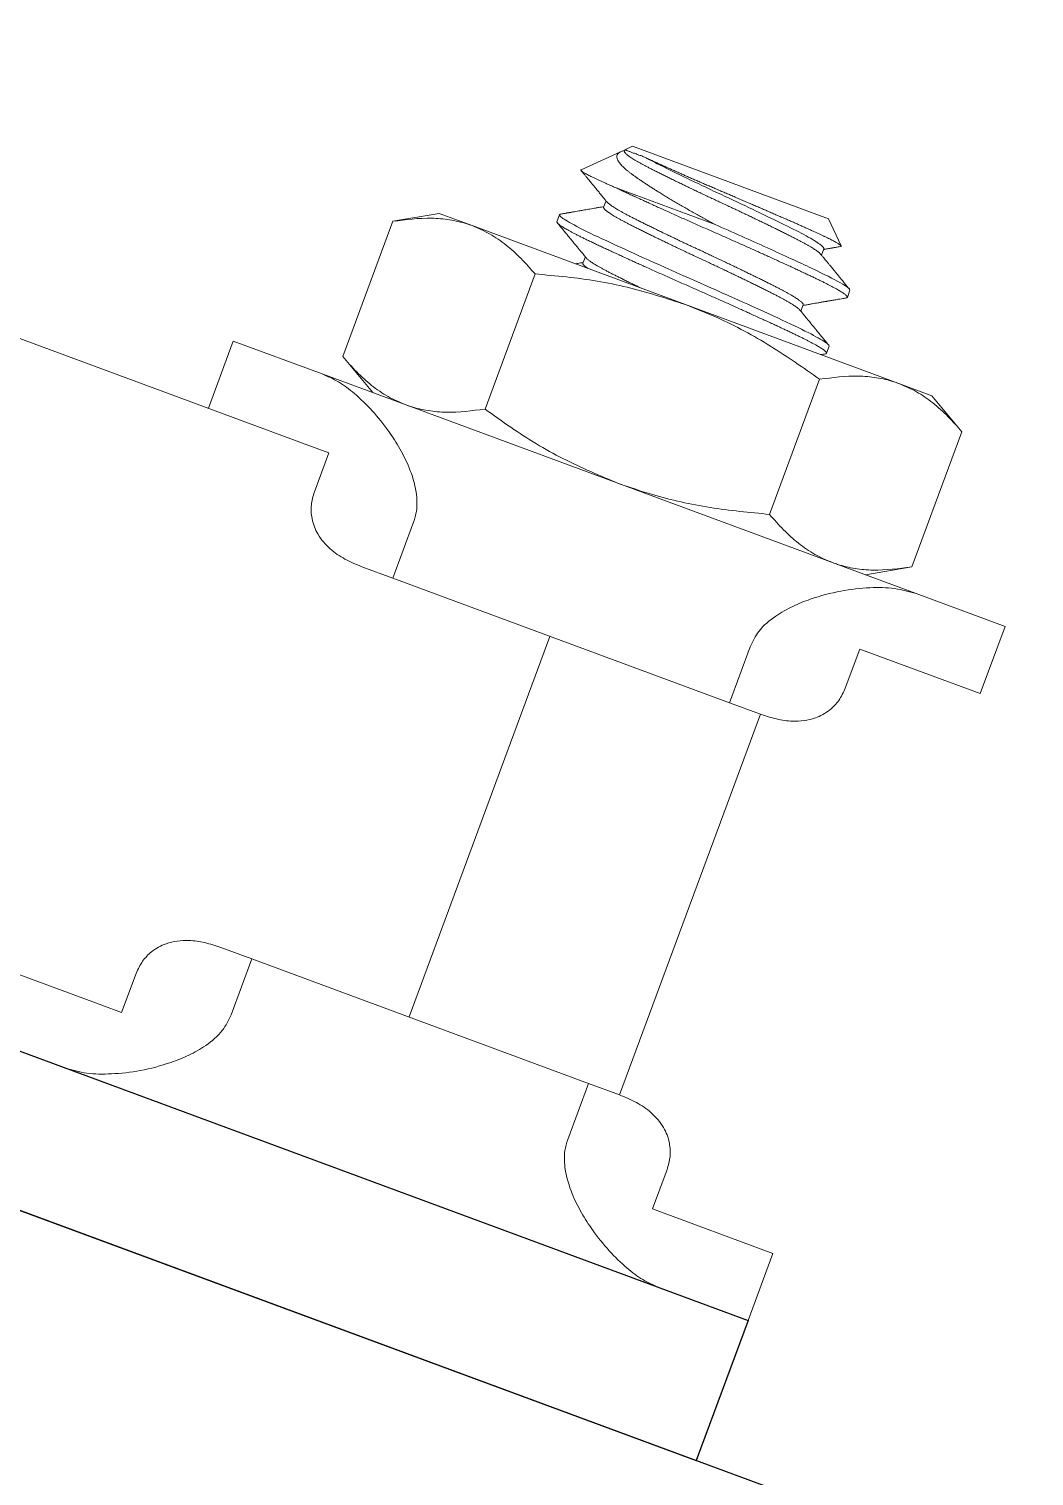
# Model space of a CAD drawing. Header units: inches. Extents: x -1 to 66.5, y -11.9 to 25.2.
# Drawn here: x 50.594 to 51.435, y -8.552 to -7.34 of the extents above; entities that cross this region are included whole.
import ezdxf

# ---------------------------------------------------------------- set-up
doc = ezdxf.new("R2010")
doc.units = ezdxf.units.IN
doc.header["$MEASUREMENT"] = 0
doc.linetypes.add('SLD-Solid', pattern=[0])
doc.layers.add('Clamp', color=30, linetype='Continuous')
doc.layers.add('Fastener', color=134, linetype='Continuous')

msp = doc.modelspace()

# ---------------------------------------------------------------- linework, layer by layer
at = {"layer": 'Clamp', "linetype": 'Continuous', "lineweight": 0}
for p, q in [((49.8856, -7.3396), (50.8284, -7.6884)), ((50.8986, -7.5007), (50.8567, -7.6139)), ((50.8986, -7.5007), (50.9373, -7.4941)), ((50.9649, -7.5043), (50.9373, -7.4941)), ((51.1436, -7.5705), (50.9649, -7.5043)), ((51.0177, -7.5448), (50.9758, -7.658)), ((51.3223, -7.6366), (51.1436, -7.5705)), ((50.7442, -7.6573), (50.765, -7.601)), ((50.765, -7.601), (50.8395, -7.6285)), ((50.8818, -7.6442), (50.8567, -7.6139)), ((50.8395, -7.6285), (51.3367, -7.8125)), ((51.2559, -7.633), (51.214, -7.7462)), ((51.3499, -7.6468), (51.3223, -7.6366)), ((51.3499, -7.6468), (51.3751, -7.677)), ((51.3751, -7.677), (51.3332, -7.7902)), ((50.8284, -7.6884), (50.845, -7.6946)), ((50.845, -7.6946), (50.8329, -7.7274)), ((50.8986, -7.7997), (50.916, -7.7528)), ((50.8727, -7.7901), (50.8986, -7.7997)), ((51.3332, -7.7902), (51.2944, -7.7969)), ((50.8986, -7.7997), (51.1804, -7.904)), ((50.655, -8.1574), (49.7121, -7.8085)), ((51.3367, -7.8125), (51.4112, -7.8401)), ((51.4112, -7.8401), (51.3904, -7.8963)), ((50.9122, -8.1672), (51.0301, -7.8484)), ((51.1978, -7.8571), (51.1804, -7.904)), ((51.2774, -7.8919), (51.2896, -7.859)), ((51.2896, -7.859), (51.3904, -7.8963)), ((51.0885, -8.2325), (51.2065, -7.9136)), ((51.1804, -7.904), (51.2064, -7.9136)), ((50.7806, -8.1186), (50.7547, -8.109)), ((50.7633, -8.1655), (50.7806, -8.1186)), ((51.0624, -8.2228), (50.7806, -8.1186)), ((50.6836, -8.1307), (50.6715, -8.1635)), ((50.6715, -8.1635), (50.655, -8.1574)), ((50.6243, -8.21), (50.5499, -8.1825)), ((51.1216, -8.394), (50.6243, -8.21)), ((51.0624, -8.2228), (51.0451, -8.2697)), ((51.0884, -8.2324), (51.0624, -8.2228)), ((51.1161, -8.328), (51.1282, -8.2951)), ((51.2169, -8.3653), (51.1161, -8.328)), ((50.6509, -8.3531), (50.6233, -8.3429)), ((50.8296, -8.4192), (50.6509, -8.3531)), ((51.2169, -8.3653), (51.196, -8.4215)), ((51.196, -8.4215), (51.1216, -8.394)), ((50.8296, -8.4192), (51.0083, -8.4853)), ((51.0359, -8.4956), (51.0083, -8.4853))]:
    msp.add_line(p, q, dxfattribs=at)
at = {"layer": 'Clamp'}
for p, q in [((49.704, -7.8695), (51.196, -8.4215)), ((52.2856, -8.9579), (49.5893, -7.9603)), ((49.6606, -7.9867), (51.1527, -8.5388)), ((51.196, -8.4215), (51.1527, -8.5388))]:
    msp.add_line(p, q, dxfattribs=at)
at = {"layer": 'Clamp', "linetype": 'Continuous', "lineweight": 0}
for points, knots in [([(50.9649, -7.5043), (50.9635, -7.5038), (50.9574, -7.5017), (50.9462, -7.4992), (50.9258, -7.4972), (50.9095, -7.4993), (50.8986, -7.5007)], [0, 0, 0, 0, 0.070048, 0.300464, 0.530916, 1, 1, 1, 1]), ([(51.0177, -7.5448), (51.0138, -7.5404), (51.0062, -7.5316), (50.9935, -7.5203), (50.9799, -7.5108), (50.9699, -7.5065), (50.9649, -7.5043)], [0, 0, 0, 0, 0.247711, 0.495365, 0.747705, 1, 1, 1, 1]), ([(51.1436, -7.5705), (51.1275, -7.5652), (51.095, -7.5546), (51.0524, -7.5478), (51.0264, -7.5456), (51.0177, -7.5448)], [0, 0, 0, 0, 0.394523, 0.795077, 1, 1, 1, 1]), ([(51.2559, -7.633), (51.2424, -7.6235), (51.2152, -7.6043), (51.1773, -7.5838), (51.1527, -7.5741), (51.1436, -7.5705)], [0, 0, 0, 0, 0.384596, 0.772923, 1, 1, 1, 1]), ([(50.8567, -7.6139), (50.8605, -7.6184), (50.8682, -7.6272), (50.8808, -7.6385), (50.8944, -7.648), (50.9044, -7.6523), (50.9094, -7.6544)], [0, 0, 0, 0, 0.2477112, 0.4953655, 0.7477053, 1, 1, 1, 1]), ([(50.8395, -7.6285), (50.844, -7.6306), (50.8531, -7.6346), (50.8672, -7.6452), (50.8815, -7.659), (50.8942, -7.6749), (50.9047, -7.691), (50.913, -7.7077), (50.9185, -7.7253), (50.9193, -7.7414), (50.9169, -7.7497), (50.916, -7.7528)], [0, 0, 0, 0, 0.123246, 0.246594, 0.389151, 0.531727, 0.636222, 0.740584, 0.860336, 0.947571, 1, 1, 1, 1]), ([(51.3223, -7.6366), (51.3209, -7.6361), (51.3148, -7.6339), (51.3036, -7.6314), (51.2832, -7.6295), (51.2669, -7.6316), (51.2559, -7.633)], [0, 0, 0, 0, 0.0700479, 0.3004641, 0.5309163, 1, 1, 1, 1]), ([(51.3751, -7.677), (51.3712, -7.6726), (51.3635, -7.6638), (51.3509, -7.6525), (51.3373, -7.643), (51.3273, -7.6387), (51.3223, -7.6366)], [0, 0, 0, 0, 0.247711, 0.495365, 0.747705, 1, 1, 1, 1]), ([(50.9094, -7.6544), (50.9108, -7.6549), (50.9169, -7.6571), (50.9281, -7.6596), (50.9486, -7.6615), (50.9649, -7.6594), (50.9758, -7.658)], [0, 0, 0, 0, 0.070048, 0.300464, 0.530916, 1, 1, 1, 1]), ([(50.9758, -7.658), (50.9829, -7.6631), (51.0039, -7.6782), (51.0406, -7.7007), (51.0722, -7.7139), (51.0881, -7.7205)], [0, 0, 0, 0, 0.204924, 0.599807, 1, 1, 1, 1]), ([(51.0881, -7.7205), (51.0973, -7.7237), (51.1222, -7.7322), (51.1643, -7.7414), (51.1974, -7.7446), (51.214, -7.7462)], [0, 0, 0, 0, 0.227076, 0.611316, 1, 1, 1, 1]), ([(50.8727, -7.7901), (50.8679, -7.7881), (50.8582, -7.7841), (50.8455, -7.7753), (50.8357, -7.7641), (50.8306, -7.7512), (50.8297, -7.7386), (50.8318, -7.731), (50.8329, -7.7274)], [0, 0, 0, 0, 0.192183, 0.383938, 0.589627, 0.75572, 0.881839, 1, 1, 1, 1]), ([(51.214, -7.7462), (51.2179, -7.7506), (51.2256, -7.7594), (51.2382, -7.7707), (51.2518, -7.7802), (51.2618, -7.7845), (51.2668, -7.7866)], [0, 0, 0, 0, 0.247711, 0.495365, 0.747705, 1, 1, 1, 1]), ([(51.2668, -7.7866), (51.2682, -7.7871), (51.2743, -7.7893), (51.2855, -7.7918), (51.3059, -7.7938), (51.3222, -7.7916), (51.3332, -7.7902)], [0, 0, 0, 0, 0.070048, 0.300464, 0.530916, 1, 1, 1, 1]), ([(51.1978, -7.8571), (51.2, -7.8526), (51.2051, -7.8422), (51.2185, -7.8313), (51.2333, -7.8229), (51.2518, -7.8156), (51.2739, -7.8099), (51.2977, -7.8072), (51.3192, -7.8076), (51.3309, -7.8109), (51.3367, -7.8125)], [0, 0, 0, 0, 0.080226, 0.185456, 0.279715, 0.374206, 0.537738, 0.701359, 0.85078, 1, 1, 1, 1]), ([(51.2774, -7.8919), (51.2758, -7.8954), (51.2725, -7.9024), (51.2637, -7.9113), (51.2536, -7.9168), (51.2429, -7.9192), (51.232, -7.9197), (51.2197, -7.918), (51.2108, -7.915), (51.2064, -7.9136)], [0, 0, 0, 0, 0.121008, 0.241504, 0.408122, 0.530914, 0.653941, 0.82684, 1, 1, 1, 1]), ([(50.6836, -8.1307), (50.6853, -8.1271), (50.6886, -8.1201), (50.6974, -8.1112), (50.7075, -8.1057), (50.7181, -8.1033), (50.729, -8.1029), (50.7413, -8.1045), (50.7502, -8.1075), (50.7547, -8.109)], [0, 0, 0, 0, 0.121008, 0.241504, 0.408122, 0.530914, 0.653941, 0.82684, 1, 1, 1, 1]), ([(50.7633, -8.1655), (50.7611, -8.1699), (50.7559, -8.1803), (50.7426, -8.1912), (50.7278, -8.1996), (50.7092, -8.2069), (50.6872, -8.2127), (50.6634, -8.2153), (50.6419, -8.215), (50.6302, -8.2117), (50.6243, -8.21)], [0, 0, 0, 0, 0.080226, 0.185456, 0.279715, 0.374206, 0.537738, 0.701359, 0.85078, 1, 1, 1, 1]), ([(51.0884, -8.2324), (51.0932, -8.2344), (51.1028, -8.2384), (51.1156, -8.2472), (51.1254, -8.2584), (51.1305, -8.2714), (51.1314, -8.2839), (51.1292, -8.2915), (51.1282, -8.2951)], [0, 0, 0, 0, 0.192183, 0.383938, 0.589627, 0.75572, 0.881839, 1, 1, 1, 1]), ([(51.1216, -8.394), (51.117, -8.3919), (51.1079, -8.3879), (51.0939, -8.3773), (51.0796, -8.3635), (51.0668, -8.3476), (51.0564, -8.3315), (51.048, -8.3148), (51.0426, -8.2972), (51.0417, -8.2811), (51.0442, -8.2728), (51.0451, -8.2697)], [0, 0, 0, 0, 0.1232457, 0.2465943, 0.3891513, 0.5317266, 0.6362221, 0.7405836, 0.8603362, 0.9475708, 1, 1, 1, 1])]:
    msp.add_open_spline(points, degree=3, knots=knots, dxfattribs=at)
at = {"layer": 'Fastener', "linetype": 'SLD-Solid', "lineweight": 15}
for p, q in [((51.0563, -7.4577), (51.0892, -7.4426)), ((51.0925, -7.442), (51.0929, -7.4408)), ((51.0929, -7.4408), (51.0994, -7.4379)), ((51.2635, -7.4986), (51.0994, -7.4379)), ((51.0855, -7.4727), (51.1684, -7.5034)), ((51.0751, -7.4889), (51.0771, -7.4835)), ((51.036, -7.5011), (51.0382, -7.4952)), ((51.2635, -7.4986), (51.274, -7.5213)), ((51.2595, -7.5238), (51.2576, -7.5291)), ((51.0578, -7.5358), (51.0598, -7.5304)), ((51.2813, -7.5585), (51.2792, -7.5644)), ((51.2422, -7.5707), (51.2402, -7.576)), ((51.264, -7.6054), (51.2618, -7.6113))]:
    msp.add_line(p, q, dxfattribs=at)
at = {"layer": 'Fastener', "linetype": 'SLD-Solid', "lineweight": 15, "flags": 128}
msp.add_lwpolyline([(51.0392, -7.4947), (51.0388, -7.4947), (51.0384, -7.4949), (51.0382, -7.4952), (51.0382, -7.4955), (51.0383, -7.4959), (51.0387, -7.4964), (51.0393, -7.497), (51.04, -7.4976), (51.041, -7.4983), (51.0421, -7.499), (51.0434, -7.4998), (51.0448, -7.5007), (51.0464, -7.5016), (51.0482, -7.5026), (51.0503, -7.5038), (51.0527, -7.5051), (51.0552, -7.5064), (51.0579, -7.5078), (51.0608, -7.5092), (51.0639, -7.5107), (51.067, -7.5122), (51.0704, -7.5138), (51.0736, -7.5153), (51.0771, -7.5169), (51.0807, -7.5186), (51.0844, -7.5203), (51.0883, -7.5221), (51.0922, -7.5239), (51.0961, -7.5257), (51.1, -7.5275), (51.1041, -7.5293), (51.1082, -7.5312), (51.1124, -7.5331), (51.1171, -7.5352), (51.1219, -7.5373), (51.1267, -7.5395), (51.1316, -7.5417), (51.1365, -7.5438), (51.1414, -7.546), (51.1462, -7.5482), (51.1511, -7.5503), (51.1557, -7.5523), (51.1603, -7.5544), (51.1649, -7.5564), (51.1696, -7.5585), (51.1742, -7.5605), (51.1788, -7.5626), (51.1831, -7.5645), (51.1874, -7.5665), (51.1916, -7.5684), (51.1958, -7.5702), (51.1998, -7.5721), (51.2043, -7.5741), (51.2087, -7.5761), (51.2129, -7.578), (51.217, -7.5799), (51.2209, -7.5817), (51.2247, -7.5835), (51.2283, -7.5852), (51.2318, -7.5868), (51.235, -7.5883), (51.238, -7.5898), (51.2409, -7.5912), (51.2437, -7.5926), (51.2463, -7.5939), (51.2488, -7.5951), (51.2509, -7.5963), (51.2529, -7.5974), (51.2548, -7.5984), (51.2565, -7.5994), (51.258, -7.6003), (51.2595, -7.6012), (51.2608, -7.6021), (51.2619, -7.6028), (51.2627, -7.6035), (51.2634, -7.6041), (51.2638, -7.6046), (51.264, -7.6051), (51.264, -7.6054), (51.264, -7.6054)], dxfattribs=at)
at = {"layer": 'Fastener', "linetype": 'SLD-Solid', "lineweight": 15}
for points, knots in [([(51.0927, -7.4415), (51.0926, -7.4415), (51.0921, -7.4416), (51.0913, -7.4418), (51.0901, -7.4422), (51.0891, -7.4426), (51.0883, -7.443), (51.0876, -7.4435), (51.087, -7.4441), (51.0865, -7.4448), (51.0862, -7.4456), (51.0861, -7.4467), (51.0863, -7.4478), (51.0867, -7.449), (51.0874, -7.4503), (51.0883, -7.4516), (51.0893, -7.4529), (51.0904, -7.4541), (51.0917, -7.4554), (51.0932, -7.4568), (51.0948, -7.4582), (51.0966, -7.4596), (51.0986, -7.4611), (51.1007, -7.4626), (51.1029, -7.4642), (51.1052, -7.4658), (51.1076, -7.4674), (51.1102, -7.4691), (51.1128, -7.4709), (51.1156, -7.4727), (51.1185, -7.4745), (51.1216, -7.4765), (51.125, -7.4785), (51.1285, -7.4807), (51.1322, -7.4829), (51.136, -7.4852), (51.1399, -7.4875), (51.144, -7.4898), (51.1481, -7.4922), (51.1522, -7.4945), (51.1563, -7.4967), (51.1603, -7.499), (51.1643, -7.5012), (51.1671, -7.5027), (51.1684, -7.5034)], [0, 0, 0, 0, 0.0016, 0.021923, 0.042396, 0.06287, 0.083766, 0.104661, 0.125679, 0.146696, 0.174974, 0.20327, 0.231548, 0.260527, 0.289527, 0.318506, 0.341304, 0.364102, 0.387058, 0.410015, 0.43347, 0.456926, 0.480553, 0.504181, 0.527023, 0.549865, 0.57283, 0.595794, 0.61914, 0.642485, 0.665962, 0.689438, 0.715416, 0.741393, 0.767552, 0.79371, 0.820437, 0.847164, 0.874088, 0.901012, 0.925682, 0.950351, 0.975176, 1, 1, 1, 1]), ([(51.0925, -7.442), (51.0925, -7.442), (51.0924, -7.4421), (51.0925, -7.4424), (51.0926, -7.4428), (51.093, -7.4434), (51.0936, -7.444), (51.0944, -7.4447), (51.0954, -7.4455), (51.0966, -7.4464), (51.0979, -7.4473), (51.0995, -7.4483), (51.1013, -7.4494), (51.1033, -7.4506), (51.1055, -7.4518), (51.1078, -7.4531), (51.1103, -7.4544), (51.1129, -7.4558), (51.1157, -7.4572), (51.1186, -7.4587), (51.1217, -7.4602), (51.1249, -7.4618), (51.1283, -7.4635), (51.1317, -7.4652), (51.1353, -7.467), (51.139, -7.4687), (51.1427, -7.4705), (51.1466, -7.4724), (51.1505, -7.4743), (51.1545, -7.4762), (51.1586, -7.4781), (51.1627, -7.4801), (51.1668, -7.482), (51.1709, -7.4839), (51.1749, -7.4858), (51.179, -7.4877), (51.1831, -7.4896), (51.1872, -7.4915), (51.1912, -7.4935), (51.1953, -7.4954), (51.1992, -7.4973), (51.2031, -7.4991), (51.207, -7.501), (51.2107, -7.5028), (51.2145, -7.5046), (51.2181, -7.5064), (51.2216, -7.5081), (51.2249, -7.5098), (51.2282, -7.5114), (51.2312, -7.5129), (51.2341, -7.5144), (51.2369, -7.5158), (51.2395, -7.5172), (51.242, -7.5185), (51.2444, -7.5198), (51.2465, -7.521), (51.2485, -7.5222), (51.2503, -7.5232), (51.2518, -7.5243), (51.2533, -7.5252), (51.2545, -7.5261), (51.2555, -7.5269), (51.2563, -7.5276), (51.2566, -7.528), (51.2568, -7.5282)], [0, 0, 0, 0, 0.000026, 0.016126, 0.032363, 0.04872, 0.065179, 0.08172, 0.098026, 0.114373, 0.130739, 0.147107, 0.163788, 0.180427, 0.197005, 0.213501, 0.229895, 0.246168, 0.262303, 0.278402, 0.294639, 0.310997, 0.327456, 0.343997, 0.360303, 0.376649, 0.393016, 0.409383, 0.426064, 0.442704, 0.459282, 0.475778, 0.492171, 0.508445, 0.524579, 0.540679, 0.556916, 0.573274, 0.589733, 0.606274, 0.62258, 0.638926, 0.655292, 0.67166, 0.688341, 0.704981, 0.721558, 0.738054, 0.754448, 0.770721, 0.786856, 0.802955, 0.819193, 0.83555, 0.852009, 0.86855, 0.884856, 0.901202, 0.917569, 0.933936, 0.950617, 0.967257, 0.983835, 1, 1, 1, 1]), ([(51.1094, -7.447), (51.1089, -7.4467), (51.1078, -7.4463), (51.1062, -7.4457), (51.1046, -7.4452), (51.1031, -7.4446), (51.1016, -7.444), (51.1001, -7.4435), (51.0987, -7.443), (51.0975, -7.4425), (51.0964, -7.4421), (51.0954, -7.4418), (51.0946, -7.4415), (51.094, -7.4412), (51.0935, -7.4411), (51.0932, -7.4409), (51.093, -7.4409), (51.0929, -7.4408), (51.0929, -7.4408), (51.0929, -7.4408)], [0, 0, 0, 0, 0.053875, 0.10775, 0.161873, 0.215996, 0.282019, 0.348042, 0.414523, 0.481004, 0.547027, 0.613049, 0.67953, 0.746012, 0.808246, 0.870479, 0.933097, 0.995714, 1, 1, 1, 1]), ([(51.2735, -7.5218), (51.2736, -7.5218), (51.2738, -7.5218), (51.274, -7.5216), (51.274, -7.5214), (51.2739, -7.5211), (51.2735, -7.5208), (51.273, -7.5203), (51.2722, -7.5198), (51.2714, -7.5193), (51.2703, -7.5187), (51.2691, -7.518), (51.2677, -7.5172), (51.2662, -7.5164), (51.2644, -7.5155), (51.2625, -7.5146), (51.2605, -7.5136), (51.2583, -7.5126), (51.2561, -7.5115), (51.2537, -7.5104), (51.2511, -7.5092), (51.2484, -7.508), (51.2456, -7.5067), (51.2426, -7.5054), (51.2395, -7.504), (51.2364, -7.5026), (51.2332, -7.5012), (51.2299, -7.4998), (51.2264, -7.4983), (51.2229, -7.4967), (51.2193, -7.4952), (51.2155, -7.4935), (51.2118, -7.4919), (51.2081, -7.4903), (51.2044, -7.4887), (51.2007, -7.4871), (51.197, -7.4855), (51.1931, -7.4839), (51.1893, -7.4822), (51.1853, -7.4805), (51.1815, -7.4788), (51.1776, -7.4772), (51.1739, -7.4756), (51.1701, -7.474), (51.1663, -7.4723), (51.1625, -7.4707), (51.1587, -7.4691), (51.155, -7.4674), (51.1514, -7.4659), (51.1479, -7.4644), (51.1446, -7.4629), (51.1413, -7.4615), (51.1381, -7.46), (51.1349, -7.4586), (51.1318, -7.4572), (51.1288, -7.4559), (51.1258, -7.4545), (51.1228, -7.4532), (51.1198, -7.4518), (51.117, -7.4505), (51.1143, -7.4493), (51.1118, -7.4481), (51.1102, -7.4473), (51.1094, -7.447)], [0, 0, 0, 0, 0.0127366, 0.0297685, 0.0468004, 0.0642126, 0.0816247, 0.0991745, 0.1167244, 0.1333464, 0.1499685, 0.1667108, 0.1834532, 0.2005756, 0.2176981, 0.2349521, 0.2522061, 0.2684966, 0.2847872, 0.3011908, 0.3175945, 0.3343563, 0.3511181, 0.3680055, 0.3848926, 0.401073, 0.4172534, 0.4335538, 0.4498542, 0.4665343, 0.4832145, 0.5000262, 0.5168378, 0.5325045, 0.5481712, 0.5639467, 0.5797222, 0.595841, 0.6119597, 0.628197, 0.6444344, 0.6601017, 0.6757688, 0.6915518, 0.7073349, 0.7234887, 0.7396425, 0.7559259, 0.7722093, 0.7873204, 0.8024316, 0.8176487, 0.8328658, 0.8484172, 0.8639686, 0.8796355, 0.8953025, 0.9125595, 0.9298261, 0.9470829, 0.9647182, 0.9823648, 1, 1, 1, 1]), ([(51.1094, -7.447), (51.1145, -7.4497), (51.1205, -7.4527), (51.1346, -7.4597), (51.1426, -7.4636), (51.1595, -7.4717), (51.1684, -7.4759), (51.1856, -7.4839), (51.1944, -7.4881), (51.2113, -7.4962), (51.2194, -7.5001), (51.2335, -7.5071), (51.2395, -7.5101), (51.2497, -7.5156), (51.2536, -7.518), (51.2587, -7.5218), (51.2598, -7.5231), (51.2595, -7.5238)], [0, 0, 0, 0, 0.125, 0.125, 0.25, 0.25, 0.375, 0.375, 0.5, 0.5, 0.625, 0.625, 0.75, 0.75, 0.875, 0.875, 1, 1, 1, 1]), ([(51.0855, -7.4727), (51.0845, -7.4723), (51.0825, -7.4714), (51.0796, -7.4701), (51.0768, -7.4689), (51.0742, -7.4677), (51.0717, -7.4666), (51.0694, -7.4655), (51.0672, -7.4644), (51.0653, -7.4635), (51.0635, -7.4626), (51.0619, -7.4618), (51.0605, -7.461), (51.0593, -7.4603), (51.0582, -7.4597), (51.0574, -7.4592), (51.0567, -7.4587), (51.0563, -7.4583), (51.0561, -7.458), (51.0561, -7.4578), (51.0562, -7.4577), (51.0563, -7.4577)], [0, 0, 0, 0, 0.051512, 0.103024, 0.154878, 0.206732, 0.259661, 0.31259, 0.36589, 0.41919, 0.47189, 0.524589, 0.577654, 0.63072, 0.684939, 0.739159, 0.793778, 0.848397, 0.901096, 0.953796, 1, 1, 1, 1]), ([(51.0779, -7.4844), (51.0773, -7.4838), (51.0763, -7.4825), (51.0748, -7.4807), (51.0735, -7.4791), (51.0723, -7.4777), (51.0713, -7.4765), (51.0705, -7.4754), (51.0698, -7.4746), (51.0693, -7.474), (51.0689, -7.4736), (51.0686, -7.4732), (51.0683, -7.4728), (51.068, -7.4725), (51.0676, -7.472), (51.0671, -7.4713), (51.0664, -7.4705), (51.0656, -7.4695), (51.0646, -7.4683), (51.0635, -7.4669), (51.0622, -7.4654), (51.0608, -7.4637), (51.0592, -7.4618), (51.0577, -7.46), (51.0567, -7.4588), (51.0563, -7.4583)], [0, 0, 0, 0, 0.07657, 0.145615, 0.207129, 0.261106, 0.307543, 0.346434, 0.377777, 0.399009, 0.416134, 0.430577, 0.442341, 0.456796, 0.475243, 0.497834, 0.530417, 0.569182, 0.61456, 0.666567, 0.725205, 0.790477, 0.862386, 0.940937, 1, 1, 1, 1]), ([(51.0855, -7.4727), (51.0866, -7.4732), (51.0888, -7.4743), (51.0923, -7.4759), (51.0958, -7.4775), (51.0996, -7.4793), (51.1034, -7.481), (51.1073, -7.4828), (51.1113, -7.4846), (51.1152, -7.4864), (51.1193, -7.4883), (51.1234, -7.4901), (51.1277, -7.4921), (51.1323, -7.4942), (51.1371, -7.4963), (51.1419, -7.4985), (51.1468, -7.5006), (51.1517, -7.5028), (51.1565, -7.505), (51.1614, -7.5071), (51.1662, -7.5092), (51.1709, -7.5113), (51.1755, -7.5133), (51.1801, -7.5154), (51.1848, -7.5175), (51.1894, -7.5195), (51.1939, -7.5215), (51.1983, -7.5235), (51.2026, -7.5254), (51.2068, -7.5273), (51.2109, -7.5292), (51.2152, -7.5311), (51.2195, -7.5331), (51.2238, -7.5351), (51.2281, -7.537), (51.2322, -7.5389), (51.2361, -7.5407), (51.2399, -7.5425), (51.2435, -7.5442), (51.247, -7.5458), (51.2502, -7.5473), (51.2532, -7.5488), (51.2561, -7.5502), (51.2589, -7.5515), (51.2615, -7.5529), (51.2639, -7.5541), (51.2661, -7.5553), (51.2681, -7.5563), (51.27, -7.5574), (51.2717, -7.5583), (51.2733, -7.5593), (51.2747, -7.5602), (51.276, -7.561), (51.2771, -7.5618), (51.2779, -7.5625), (51.2786, -7.5631), (51.279, -7.5636), (51.2792, -7.564), (51.2792, -7.5644), (51.279, -7.5646), (51.2787, -7.5648), (51.2783, -7.5649), (51.2782, -7.5649)], [0, 0, 0, 0, 0.016293, 0.032704, 0.04922, 0.06583, 0.08252, 0.099275, 0.115121, 0.131001, 0.146903, 0.162815, 0.178723, 0.19646, 0.214162, 0.23181, 0.24939, 0.266885, 0.284279, 0.301557, 0.318705, 0.334997, 0.351408, 0.367925, 0.384535, 0.401224, 0.41798, 0.433826, 0.449706, 0.465608, 0.481519, 0.497428, 0.515165, 0.532866, 0.550515, 0.568095, 0.585589, 0.602983, 0.620262, 0.637409, 0.653702, 0.670113, 0.68663, 0.70324, 0.719929, 0.736685, 0.752531, 0.768411, 0.784312, 0.800224, 0.816133, 0.83387, 0.851571, 0.86922, 0.8868, 0.904294, 0.921688, 0.938966, 0.956114, 0.972407, 0.988818, 1, 1, 1, 1]), ([(51.0392, -7.4947), (51.0397, -7.4946), (51.0408, -7.4944), (51.0422, -7.4941), (51.0432, -7.494), (51.044, -7.4938), (51.0446, -7.4937), (51.045, -7.4937), (51.0453, -7.4936), (51.0455, -7.4936), (51.0458, -7.4935), (51.0462, -7.4935), (51.0465, -7.4934), (51.0472, -7.4933), (51.0482, -7.4931), (51.0498, -7.4928), (51.0519, -7.4925), (51.0541, -7.4921), (51.0562, -7.4917), (51.0581, -7.4914), (51.0602, -7.491), (51.0624, -7.4906), (51.0649, -7.4902), (51.0675, -7.4897), (51.0704, -7.4892), (51.073, -7.4888), (51.0747, -7.4885), (51.0753, -7.4884)], [0, 0, 0, 0, 0.046633, 0.085734, 0.117306, 0.136043, 0.150547, 0.162103, 0.169025, 0.176282, 0.184471, 0.193595, 0.203653, 0.214643, 0.248143, 0.283317, 0.349815, 0.42104, 0.468439, 0.520726, 0.578432, 0.64155, 0.710077, 0.782641, 0.860411, 0.943382, 1, 1, 1, 1]), ([(51.0751, -7.4889), (51.0751, -7.4889), (51.0751, -7.489), (51.0751, -7.4892), (51.0753, -7.4897), (51.0756, -7.4903), (51.0762, -7.4909), (51.077, -7.4916), (51.078, -7.4924), (51.0792, -7.4933), (51.0806, -7.4942), (51.0822, -7.4952), (51.084, -7.4963), (51.086, -7.4975), (51.0881, -7.4987), (51.0905, -7.5), (51.093, -7.5013), (51.0956, -7.5027), (51.0984, -7.5041), (51.1013, -7.5056), (51.1043, -7.5071), (51.1076, -7.5087), (51.1109, -7.5104), (51.1144, -7.5121), (51.118, -7.5139), (51.1216, -7.5156), (51.1254, -7.5174), (51.1292, -7.5193), (51.1331, -7.5212), (51.1372, -7.5231), (51.1412, -7.525), (51.1453, -7.527), (51.1494, -7.5289), (51.1535, -7.5308), (51.1576, -7.5327), (51.1617, -7.5346), (51.1657, -7.5365), (51.1698, -7.5384), (51.1739, -7.5404), (51.1779, -7.5423), (51.1819, -7.5442), (51.1858, -7.546), (51.1896, -7.5479), (51.1934, -7.5497), (51.1971, -7.5515), (51.2007, -7.5533), (51.2042, -7.555), (51.2076, -7.5567), (51.2108, -7.5583), (51.2139, -7.5598), (51.2168, -7.5613), (51.2196, -7.5627), (51.2222, -7.5641), (51.2247, -7.5654), (51.227, -7.5667), (51.2292, -7.5679), (51.2311, -7.5691), (51.2329, -7.5701), (51.2345, -7.5712), (51.2359, -7.5721), (51.2371, -7.573), (51.2381, -7.5738), (51.2389, -7.5745), (51.2393, -7.5749), (51.2395, -7.5751)], [0, 0, 0, 0, 0.000011, 0.01611, 0.032347, 0.048705, 0.065164, 0.081705, 0.098011, 0.114358, 0.130725, 0.147092, 0.163773, 0.180413, 0.196991, 0.213487, 0.229881, 0.246154, 0.262289, 0.278388, 0.294626, 0.310983, 0.327442, 0.343984, 0.36029, 0.376636, 0.393003, 0.40937, 0.426051, 0.442691, 0.459269, 0.475765, 0.492159, 0.508432, 0.524567, 0.540666, 0.556904, 0.573262, 0.589721, 0.606262, 0.622568, 0.638914, 0.655281, 0.671648, 0.688329, 0.704969, 0.721547, 0.738043, 0.754437, 0.770711, 0.786845, 0.802945, 0.819182, 0.83554, 0.851999, 0.86854, 0.884846, 0.901192, 0.917559, 0.933927, 0.950608, 0.967248, 0.983826, 1, 1, 1, 1]), ([(51.0779, -7.4844), (51.078, -7.4846), (51.0784, -7.485), (51.0792, -7.4858), (51.0802, -7.4866), (51.0814, -7.4874), (51.0828, -7.4884), (51.0844, -7.4894), (51.0861, -7.4905), (51.0881, -7.4916), (51.0903, -7.4929), (51.0926, -7.4941), (51.0951, -7.4955), (51.0978, -7.4969), (51.1005, -7.4983), (51.1035, -7.4997), (51.1065, -7.5013), (51.1097, -7.5029), (51.1131, -7.5045), (51.1166, -7.5062), (51.1201, -7.508), (51.1238, -7.5098), (51.1275, -7.5116), (51.1314, -7.5134), (51.1353, -7.5153), (51.1393, -7.5172), (51.1434, -7.5192), (51.1475, -7.5211), (51.1516, -7.523), (51.1557, -7.5249), (51.1598, -7.5268), (51.1638, -7.5287), (51.1679, -7.5307), (51.172, -7.5326), (51.1761, -7.5345), (51.1801, -7.5364), (51.1841, -7.5383), (51.188, -7.5402), (51.1918, -7.542), (51.1956, -7.5439), (51.1993, -7.5457), (51.2029, -7.5474), (51.2064, -7.5491), (51.2098, -7.5508), (51.213, -7.5524), (51.2161, -7.554), (51.219, -7.5554), (51.2217, -7.5568), (51.2244, -7.5582), (51.2269, -7.5595), (51.2292, -7.5608), (51.2313, -7.562), (51.2333, -7.5632), (51.2351, -7.5643), (51.2367, -7.5653), (51.2381, -7.5662), (51.2393, -7.5671), (51.2403, -7.5679), (51.2411, -7.5686), (51.2417, -7.5693), (51.2421, -7.5698), (51.2423, -7.5703), (51.2422, -7.5706), (51.2422, -7.5707)], [0, 0, 0, 0, 0.016034, 0.032576, 0.048882, 0.065228, 0.081595, 0.097963, 0.114644, 0.131284, 0.147862, 0.164358, 0.180752, 0.197025, 0.21316, 0.22926, 0.245497, 0.261855, 0.278314, 0.294856, 0.311162, 0.327508, 0.343875, 0.360243, 0.376924, 0.393564, 0.410142, 0.426638, 0.443032, 0.459305, 0.47544, 0.49154, 0.507777, 0.524135, 0.540594, 0.557135, 0.573442, 0.589788, 0.606155, 0.622522, 0.639204, 0.655844, 0.672422, 0.688918, 0.705312, 0.721585, 0.73772, 0.75382, 0.770057, 0.786415, 0.802874, 0.819415, 0.835722, 0.852068, 0.868435, 0.884802, 0.901484, 0.918124, 0.934702, 0.951198, 0.967592, 0.983865, 1, 1, 1, 1]), ([(51.036, -7.5011), (51.036, -7.5012), (51.036, -7.5014), (51.0362, -7.5018), (51.0365, -7.5022), (51.0371, -7.5028), (51.0378, -7.5034), (51.0388, -7.5041), (51.0399, -7.5049), (51.0412, -7.5057), (51.0426, -7.5066), (51.0442, -7.5075), (51.046, -7.5085), (51.0481, -7.5097), (51.0505, -7.5109), (51.053, -7.5122), (51.0557, -7.5136), (51.0586, -7.515), (51.0616, -7.5165), (51.0648, -7.518), (51.0681, -7.5196), (51.0715, -7.5212), (51.0749, -7.5228), (51.0785, -7.5244), (51.0822, -7.5262), (51.0861, -7.5279), (51.09, -7.5297), (51.0939, -7.5315), (51.0979, -7.5333), (51.1019, -7.5352), (51.106, -7.537), (51.1104, -7.539), (51.1149, -7.5411), (51.1197, -7.5432), (51.1246, -7.5454), (51.1294, -7.5475), (51.1343, -7.5497), (51.1392, -7.5519), (51.1441, -7.554), (51.1488, -7.5561), (51.1535, -7.5582), (51.1581, -7.5602), (51.1628, -7.5623), (51.1674, -7.5644), (51.1721, -7.5664), (51.1766, -7.5684), (51.181, -7.5704), (51.1852, -7.5723), (51.1894, -7.5742), (51.1936, -7.5761), (51.1978, -7.578), (51.2021, -7.58), (51.2065, -7.582), (51.2107, -7.5839), (51.2148, -7.5858), (51.2188, -7.5876), (51.2226, -7.5894), (51.2262, -7.5911), (51.2296, -7.5927), (51.2328, -7.5942), (51.2359, -7.5957), (51.2388, -7.5971), (51.2415, -7.5984), (51.2442, -7.5998), (51.2466, -7.601), (51.2488, -7.6022), (51.2508, -7.6032), (51.2527, -7.6043), (51.2543, -7.6052), (51.2559, -7.6062), (51.2574, -7.6071), (51.2587, -7.6079), (51.2597, -7.6087), (51.2606, -7.6094), (51.2612, -7.61), (51.2616, -7.6105), (51.2618, -7.6109), (51.2618, -7.6113), (51.2616, -7.6115), (51.2613, -7.6117), (51.261, -7.6118), (51.2608, -7.6118)], [0, 0, 0, 0, 0.012355, 0.024799, 0.037324, 0.04992, 0.062576, 0.075282, 0.087298, 0.09934, 0.111398, 0.123464, 0.135528, 0.148978, 0.162401, 0.175785, 0.189116, 0.202382, 0.215572, 0.228674, 0.241678, 0.254033, 0.266477, 0.279002, 0.291598, 0.304253, 0.316959, 0.328975, 0.341017, 0.353076, 0.365142, 0.377206, 0.390656, 0.404079, 0.417462, 0.430793, 0.44406, 0.45725, 0.470352, 0.483355, 0.49571, 0.508155, 0.52068, 0.533275, 0.545931, 0.558637, 0.570653, 0.582695, 0.594754, 0.60682, 0.618884, 0.632334, 0.645757, 0.65914, 0.672471, 0.685737, 0.698927, 0.71203, 0.725033, 0.737388, 0.749833, 0.762358, 0.774953, 0.787609, 0.800315, 0.812331, 0.824373, 0.836432, 0.848497, 0.860561, 0.874011, 0.887435, 0.900818, 0.914149, 0.927415, 0.940605, 0.953707, 0.966711, 0.979066, 0.99151, 1, 1, 1, 1]), ([(51.0605, -7.5313), (51.0598, -7.5304), (51.0584, -7.5287), (51.0564, -7.5263), (51.0545, -7.5241), (51.0529, -7.522), (51.0515, -7.5204), (51.0503, -7.519), (51.0494, -7.5178), (51.0486, -7.5168), (51.0478, -7.5159), (51.0472, -7.5151), (51.0466, -7.5144), (51.0461, -7.5138), (51.0455, -7.5131), (51.045, -7.5125), (51.0445, -7.5119), (51.044, -7.5113), (51.0437, -7.5109), (51.0435, -7.5107), (51.0433, -7.5105), (51.0431, -7.5102), (51.0427, -7.5098), (51.0423, -7.5092), (51.0417, -7.5085), (51.041, -7.5076), (51.04, -7.5065), (51.039, -7.5052), (51.0377, -7.5037), (51.0369, -7.5026), (51.0364, -7.5021)], [0, 0, 0, 0, 0.091023, 0.174688, 0.250989, 0.319917, 0.381466, 0.424642, 0.463257, 0.497306, 0.526945, 0.555128, 0.577762, 0.600179, 0.622378, 0.644359, 0.666116, 0.685257, 0.699831, 0.706224, 0.712175, 0.721931, 0.735915, 0.754125, 0.77656, 0.809066, 0.847661, 0.892346, 0.943125, 1, 1, 1, 1]), ([(51.1684, -7.5034), (51.183, -7.5098), (51.1982, -7.5166), (51.2262, -7.5293), (51.2389, -7.5351), (51.2594, -7.5448), (51.2679, -7.5491), (51.2791, -7.5555), (51.2817, -7.5576), (51.2813, -7.5585)], [0, 0, 0, 0, 0.25, 0.25, 0.5, 0.5, 0.75, 0.75, 1, 1, 1, 1]), ([(51.2735, -7.5218), (51.2734, -7.5218), (51.2728, -7.522), (51.2716, -7.5222), (51.2701, -7.5224), (51.2687, -7.5227), (51.2677, -7.5228), (51.267, -7.523), (51.2666, -7.523), (51.2661, -7.5231), (51.2655, -7.5232), (51.2649, -7.5233), (51.264, -7.5235), (51.2629, -7.5237), (51.2615, -7.5239), (51.2603, -7.5241), (51.2596, -7.5243), (51.2593, -7.5243)], [0, 0, 0, 0, 0.009443, 0.135231, 0.246463, 0.343137, 0.425396, 0.456973, 0.489913, 0.524211, 0.559907, 0.605563, 0.667689, 0.746267, 0.841299, 0.952766, 1, 1, 1, 1]), ([(51.0515, -7.5364), (51.0519, -7.5363), (51.0529, -7.5361), (51.0547, -7.5358), (51.0564, -7.5355), (51.0576, -7.5353), (51.058, -7.5353)], [0.8213073, 0.8213073, 0.8213073, 0.8213073, 0.8542789, 0.9056694, 0.9647584, 1, 1, 1, 1]), ([(51.0578, -7.5358), (51.0578, -7.5359), (51.0577, -7.5361), (51.0579, -7.5366), (51.0583, -7.5372), (51.0589, -7.5378), (51.0597, -7.5385), (51.0607, -7.5393), (51.0615, -7.5399), (51.062, -7.5402), (51.062, -7.5403)], [0, 0, 0, 0, 0.0160924, 0.0323303, 0.0486884, 0.065148, 0.0816896, 0.0979962, 0.114343, 0.1157923, 0.1157923, 0.1157923, 0.1157923]), ([(51.0605, -7.5313), (51.0607, -7.5315), (51.061, -7.5319), (51.0618, -7.5327), (51.0628, -7.5334), (51.064, -7.5343), (51.0654, -7.5353), (51.067, -7.5363), (51.0688, -7.5374), (51.0708, -7.5385), (51.073, -7.5398), (51.0753, -7.541), (51.0778, -7.5424), (51.0804, -7.5438), (51.0832, -7.5452), (51.0861, -7.5466), (51.0892, -7.5482), (51.0924, -7.5498), (51.0957, -7.5514), (51.0992, -7.5531), (51.1028, -7.5549), (51.1053, -7.5561), (51.1067, -7.5568), (51.1068, -7.5568)], [0, 0, 0, 0, 0.0160242, 0.0325658, 0.0488724, 0.0652192, 0.0815865, 0.0979543, 0.114636, 0.1312764, 0.1478548, 0.1643512, 0.1807457, 0.1970196, 0.2131548, 0.2292547, 0.2454926, 0.2618508, 0.2783104, 0.294852, 0.3111586, 0.3275055, 0.3289548, 0.3289548, 0.3289548, 0.3289548]), ([(51.2568, -7.5282), (51.2571, -7.5286), (51.2577, -7.5293), (51.2585, -7.5302), (51.2591, -7.531), (51.2596, -7.5316), (51.2603, -7.5325), (51.2611, -7.5334), (51.2619, -7.5344), (51.2626, -7.5352), (51.2633, -7.5361), (51.2641, -7.5371), (51.2651, -7.5382), (51.2662, -7.5396), (51.2675, -7.5412), (51.269, -7.543), (51.2707, -7.545), (51.2724, -7.5472), (51.2744, -7.5495), (51.2764, -7.552), (51.2786, -7.5547), (51.2801, -7.5565), (51.2809, -7.5575)], [0, 0, 0, 0, 0.038244, 0.0707, 0.097366, 0.118237, 0.133322, 0.185663, 0.211651, 0.239012, 0.26787, 0.3008, 0.338828, 0.387475, 0.442522, 0.503971, 0.571828, 0.646097, 0.725282, 0.810657, 0.902228, 1, 1, 1, 1]), ([(51.2395, -7.5751), (51.2401, -7.5759), (51.2414, -7.5774), (51.2431, -7.5796), (51.2448, -7.5816), (51.2462, -7.5833), (51.2476, -7.585), (51.2487, -7.5864), (51.2497, -7.5876), (51.2506, -7.5886), (51.2513, -7.5895), (51.2519, -7.5903), (51.2524, -7.5909), (51.2528, -7.5913), (51.2531, -7.5917), (51.2535, -7.5921), (51.2539, -7.5927), (51.2545, -7.5934), (51.2553, -7.5944), (51.2563, -7.5955), (51.2574, -7.5969), (51.2587, -7.5985), (51.2602, -7.6003), (51.2618, -7.6023), (51.263, -7.6036), (51.2636, -7.6044)], [0, 0, 0, 0, 0.080349, 0.154335, 0.221955, 0.283199, 0.338059, 0.386532, 0.428612, 0.4643, 0.493592, 0.517403, 0.540753, 0.556981, 0.565443, 0.579063, 0.597856, 0.621824, 0.655552, 0.696043, 0.743294, 0.797314, 0.858103, 0.925664, 1, 1, 1, 1]), ([(51.2782, -7.5649), (51.2773, -7.5651), (51.2755, -7.5654), (51.273, -7.5658), (51.2708, -7.5662), (51.2688, -7.5665), (51.2672, -7.5668), (51.2658, -7.567), (51.2647, -7.5672), (51.2638, -7.5674), (51.263, -7.5675), (51.2623, -7.5676), (51.2617, -7.5678), (51.261, -7.5679), (51.2603, -7.568), (51.2594, -7.5682), (51.2584, -7.5683), (51.2573, -7.5685), (51.2559, -7.5688), (51.2542, -7.5691), (51.2522, -7.5694), (51.2497, -7.5698), (51.247, -7.5703), (51.2444, -7.5708), (51.2427, -7.5711), (51.242, -7.5712)], [0, 0, 0, 0, 0.076945, 0.146079, 0.207403, 0.260921, 0.306637, 0.344551, 0.374669, 0.398743, 0.41994, 0.438324, 0.455039, 0.473739, 0.494697, 0.517914, 0.544478, 0.576516, 0.614083, 0.657173, 0.716169, 0.783112, 0.857992, 0.940802, 1, 1, 1, 1]), ([(51.2608, -7.6118), (51.2603, -7.6119), (51.2594, -7.612), (51.2582, -7.6122), (51.2574, -7.6124), (51.2571, -7.6124), (51.2571, -7.6124)], [0, 0, 0, 0, 0.042251, 0.0766355, 0.1031551, 0.1039286, 0.1039286, 0.1039286, 0.1039286])]:
    msp.add_open_spline(points, degree=3, knots=knots, dxfattribs=at)

doc.saveas('drawing.dxf')
